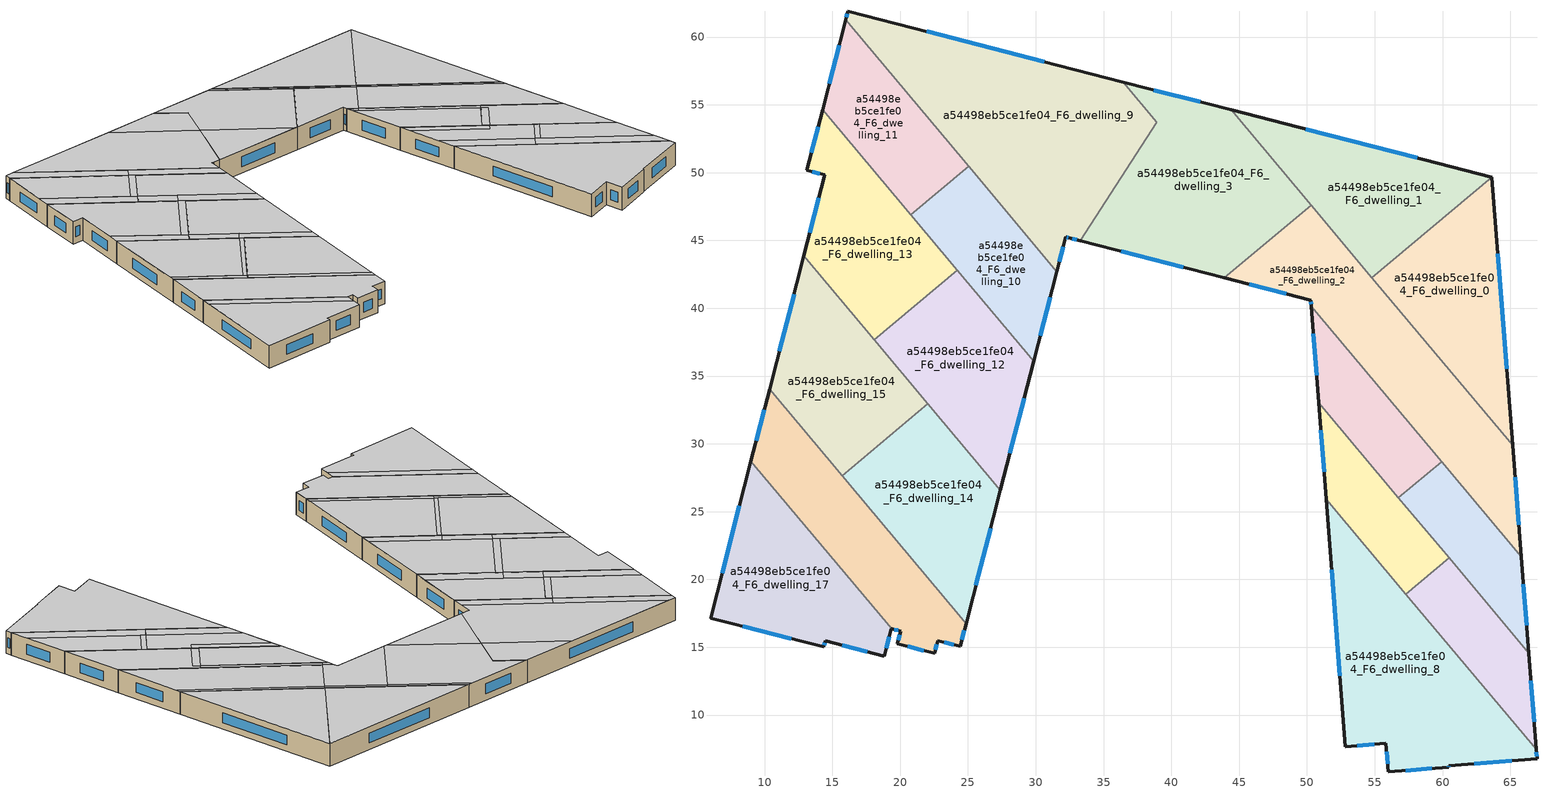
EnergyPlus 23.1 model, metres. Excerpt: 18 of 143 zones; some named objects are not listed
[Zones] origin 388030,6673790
a54498eb5ce1fe04_F6_dwelling_0
 floor to a54498eb5ce1fe04_F5_dwelling_0 (EU_floor_Construction): 63.64,49.67 65.17,29.88 54.79,42.25 z18
 wall outside (EU_wall_Construction): 65.17,29.88 63.64,49.67 z18:21
 wall to a54498eb5ce1fe04_F6_dwelling_2 (EU_wall_Construction): 54.79,42.25 65.17,29.88 z18:21
 wall to a54498eb5ce1fe04_F6_dwelling_1 (EU_wall_Construction): 63.63,49.67 54.79,42.25 z18:21
 window (EU_Window_Construction): 64.73,35.53 64.07,44.02 z18.86:20.14
 ceiling adiabatic (EU_roof_Construction): 65.17,29.88 63.64,49.67 54.79,42.25 z21
a54498eb5ce1fe04_F6_dwelling_1
 floor to a54498eb5ce1fe04_F5_dwelling_1 (EU_floor_Construction): 63.63,49.67 54.79,42.25 44.41,54.63 z18
 wall outside (EU_wall_Construction): 63.63,49.67 44.41,54.63 z18:21
 wall to a54498eb5ce1fe04_F6_dwelling_3 (EU_wall_Construction): 44.41,54.63 50.3,47.6 z18:21
 wall to a54498eb5ce1fe04_F6_dwelling_2 (EU_wall_Construction): 50.3,47.6 54.79,42.25 z18:21
 window (EU_Window_Construction): 58.14,51.09 49.9,53.21 z18.86:20.14
 ceiling to a54498eb5ce1fe04_F7_dwelling_1 (EU_floor_Construction): 63.63,49.67 44.41,54.63 54.79,42.25 z21
a54498eb5ce1fe04_F6_dwelling_10
 floor to a54498eb5ce1fe04_F5_dwelling_10 (EU_floor_Construction): 25.05,50.47 31.56,42.71 29.85,36.09 20.79,46.89 z18
 wall outside (EU_wall_Construction): 29.85,36.09 31.56,42.71 z18:21
 wall to a54498eb5ce1fe04_F6_dwelling_11 (EU_wall_Construction): 25.05,50.47 20.79,46.89 z18:21
 wall to a54498eb5ce1fe04_F6_dwelling_12 (EU_wall_Construction): 24.21,42.81 29.85,36.09 z18:21
 wall to a54498eb5ce1fe04_F6_dwelling_9 (EU_wall_Construction): 31.56,42.71 25.05,50.47 z18:21
 wall to a54498eb5ce1fe04_F6_dwelling_13 (EU_wall_Construction): 20.79,46.89 24.21,42.81 z18:21
 window (EU_Window_Construction): 30.34,37.98 31.07,40.82 z18.86:20.14
 ceiling to a54498eb5ce1fe04_F7_dwelling_9 (EU_floor_Construction): 30.22,37.53 31.56,42.71 25.05,50.47 21.71,47.67 z21
 ceiling to a54498eb5ce1fe04_F7_dwelling_12 (EU_floor_Construction): 24.56,44.27 21.71,47.67 20.79,46.89 23.64,43.49 z21
 ceiling to a54498eb5ce1fe04_F7_dwelling_11 (EU_floor_Construction): 29.85,36.09 30.22,37.53 24.56,44.27 23.64,43.49 z21
a54498eb5ce1fe04_F6_dwelling_11
 floor to a54498eb5ce1fe04_F5_dwelling_11 (EU_floor_Construction): 15.98,61.27 25.05,50.47 20.79,46.89 14.28,54.65 z18
 wall outside (EU_wall_Construction): 15.98,61.27 14.28,54.65 z18:21
 wall to a54498eb5ce1fe04_F6_dwelling_13 (EU_wall_Construction): 14.28,54.65 20.79,46.89 z18:21
 wall to a54498eb5ce1fe04_F6_dwelling_9 (EU_wall_Construction): 25.05,50.47 15.98,61.27 z18:21
 window (EU_Window_Construction): 15.5,59.38 14.77,56.54 z18.86:20.14
 ceiling to a54498eb5ce1fe04_F7_dwelling_12 (EU_floor_Construction): 21.71,47.67 14.65,56.09 14.28,54.65 20.79,46.89 z21
 ceiling to a54498eb5ce1fe04_F7_dwelling_9 (EU_floor_Construction): 25.05,50.47 24.54,51.07 21.21,48.27 21.71,47.67 z21
 ceiling adiabatic (EU_roof_Construction): 24.54,51.07 15.98,61.27 14.65,56.09 21.21,48.27 z21
a54498eb5ce1fe04_F6_dwelling_12
 floor to a54498eb5ce1fe04_F5_dwelling_12 (EU_floor_Construction): 24.21,42.81 29.85,36.09 27.4,26.58 18.09,37.67 z18
 wall outside (EU_wall_Construction): 27.4,26.58 29.85,36.09 z18:21
 wall to a54498eb5ce1fe04_F6_dwelling_13 (EU_wall_Construction): 24.21,42.81 18.09,37.67 z18:21
 wall to a54498eb5ce1fe04_F6_dwelling_14 (EU_wall_Construction): 22.05,32.96 27.4,26.58 z18:21
 wall to a54498eb5ce1fe04_F6_dwelling_15 (EU_wall_Construction): 18.09,37.67 22.05,32.96 z18:21
 window (EU_Window_Construction): 28.1,29.29 29.15,33.37 z18.86:20.14
 ceiling adiabatic (EU_roof_Construction): 27.7,27.73 29.85,36.09 24.21,42.81 18.83,38.3 z21
 ceiling to a54498eb5ce1fe04_F7_dwelling_13 (EU_floor_Construction): 27.4,26.58 27.7,27.73 22.46,33.98 21.71,33.35 z21
 ceiling to a54498eb5ce1fe04_F7_dwelling_14 (EU_floor_Construction): 22.46,33.98 18.83,38.3 18.09,37.67 21.71,33.35 z21
a54498eb5ce1fe04_F6_dwelling_13
 floor to a54498eb5ce1fe04_F5_dwelling_13 (EU_floor_Construction): 14.28,54.65 24.21,42.81 18.09,37.67 12.9,43.86 14.44,49.84 13.12,50.18 z18
 wall outside (EU_wall_Construction): 14.28,54.65 13.12,50.18 14.44,49.84 12.9,43.86 z18:21
 wall to a54498eb5ce1fe04_F6_dwelling_15 (EU_wall_Construction): 12.9,43.86 18.09,37.67 z18:21
 window (EU_Window_Construction): 14,48.13 13.34,45.57 / 13.5,50.08 14.07,49.94 / 13.95,53.37 13.45,51.46 z18.86:20.14
 ceiling to a54498eb5ce1fe04_F7_dwelling_12 (EU_floor_Construction): 23.64,43.49 14.28,54.65 13.13,50.18 14.44,49.84 13.2,45.01 18.26,38.98 z21
 ceiling to a54498eb5ce1fe04_F7_dwelling_14 (EU_floor_Construction): 18.83,38.3 13.2,45.01 12.9,43.86 18.09,37.67 z21
 ceiling to a54498eb5ce1fe04_F7_dwelling_11 (EU_floor_Construction): 24.21,42.81 23.64,43.49 18.26,38.98 18.83,38.3 z21
a54498eb5ce1fe04_F6_dwelling_14
 floor to a54498eb5ce1fe04_F5_dwelling_14 (EU_floor_Construction): 22.05,32.96 27.4,26.58 24.86,16.74 15.72,27.64 z18
 wall outside (EU_wall_Construction): 24.86,16.74 27.4,26.58 z18:21
 wall to a54498eb5ce1fe04_F6_dwelling_15 (EU_wall_Construction): 22.05,32.96 15.72,27.64 z18:21
 wall to a54498eb5ce1fe04_F6_dwelling_16 (EU_wall_Construction): 15.72,27.64 24.86,16.74 z18:21
 window (EU_Window_Construction): 25.59,19.55 26.68,23.77 z18.86:20.14
 ceiling to a54498eb5ce1fe04_F7_dwelling_15 (EU_floor_Construction): 24.86,16.74 25.01,17.32 16.09,27.96 15.72,27.64 z21
 ceiling adiabatic (EU_roof_Construction): 25.01,17.32 24.86,16.74 27.4,26.58 22.05,32.96 16.09,27.96 z21
a54498eb5ce1fe04_F6_dwelling_15
 floor to a54498eb5ce1fe04_F5_dwelling_15 (EU_floor_Construction): 12.9,43.86 22.05,32.96 15.72,27.64 10.36,34.02 z18
 wall outside (EU_wall_Construction): 12.9,43.86 10.36,34.02 z18:21
 wall to a54498eb5ce1fe04_F6_dwelling_16 (EU_wall_Construction): 10.36,34.02 15.72,27.64 z18:21
 window (EU_Window_Construction): 12.18,41.05 11.09,36.83 z18.86:20.14
 ceiling to a54498eb5ce1fe04_F7_dwelling_14 (EU_floor_Construction): 21.71,33.35 12.9,43.86 10.51,34.6 15.76,28.36 z21
 ceiling to a54498eb5ce1fe04_F7_dwelling_13 (EU_floor_Construction): 22.05,32.96 21.71,33.35 15.76,28.36 16.09,27.96 z21
 ceiling to a54498eb5ce1fe04_F7_dwelling_15 (EU_floor_Construction): 16.09,27.96 10.51,34.6 10.36,34.02 15.72,27.64 z21
a54498eb5ce1fe04_F6_dwelling_16
 floor to a54498eb5ce1fe04_F5_dwelling_16 (EU_floor_Construction): 10.36,34.02 24.86,16.74 24.43,15.05 22.77,15.48 22.53,14.55 19.79,15.26 20.03,16.19 19.38,16.35 9,28.73 z18
 wall outside (EU_wall_Construction): 19.38,16.35 20.03,16.19 19.79,15.26 22.53,14.55 22.77,15.48 24.43,15.05 24.86,16.74 / 10.36,34.02 9,28.73 z18:21
 wall to a54498eb5ce1fe04_F6_dwelling_17 (EU_wall_Construction): 9,28.73 19.38,16.35 z18:21
 window (EU_Window_Construction): 19.96,15.92 19.86,15.52 / 19.57,16.31 19.85,16.23 / 9.97,32.51 9.39,30.24 / 24.55,15.54 24.74,16.26 / 23.25,15.36 23.96,15.18 / 22.6,14.82 22.7,15.21 / 20.58,15.06 21.75,14.75 z18.86:20.14
 ceiling to a54498eb5ce1fe04_F7_dwelling_15 (EU_floor_Construction): 24.43,15.05 24.86,16.74 10.36,34.02 9,28.73 19.38,16.35 19.9,16.22 20.03,16.19 20.01,16.09 19.79,15.26 22.53,14.55 22.77,15.48 z21
a54498eb5ce1fe04_F6_dwelling_17
 floor to a54498eb5ce1fe04_F5_dwelling_17 (EU_floor_Construction): 9,28.73 19.38,16.35 19.35,16.36 18.84,14.35 14.48,15.47 14.37,15.04 6.01,17.15 z18
 wall outside (EU_wall_Construction): 9,28.73 6.01,17.15 14.37,15.04 14.48,15.47 18.84,14.35 19.35,16.36 19.38,16.35 z18:21
 window (EU_Window_Construction): 14.4,15.16 14.45,15.35 / 8.4,16.54 11.98,15.64 / 8.15,25.42 6.87,20.46 / 18.98,14.92 19.21,15.79 / 15.72,15.15 17.59,14.67 z18.86:20.14
 ceiling to a54498eb5ce1fe04_F7_dwelling_15 (EU_floor_Construction): 19.1,15.38 19.35,16.36 19.38,16.35 9,28.73 8.74,27.73 z21
 ceiling adiabatic (EU_roof_Construction): 18.84,14.35 19.35,16.36 19.1,15.38 8.74,27.73 9,28.73 6.01,17.15 14.37,15.04 14.48,15.47 z21
a54498eb5ce1fe04_F6_dwelling_2
 floor to a54498eb5ce1fe04_F5_dwelling_2 (EU_floor_Construction): 50.3,47.6 65.17,29.88 65.81,21.68 50.32,40.15 50.28,40.6 43.91,42.24 z18
 wall outside (EU_wall_Construction): 43.91,42.24 50.28,40.6 50.32,40.15 / 65.81,21.68 65.17,29.88 z18:21
 wall to a54498eb5ce1fe04_F6_dwelling_3 (EU_wall_Construction): 50.3,47.6 43.91,42.24 z18:21
 wall to a54498eb5ce1fe04_F6_dwelling_5 (EU_wall_Construction): 50.32,40.15 59.93,28.69 z18:21
 wall to a54498eb5ce1fe04_F6_dwelling_4 (EU_wall_Construction): 59.93,28.69 65.81,21.68 z18:21
 window (EU_Window_Construction): 50.29,40.47 50.3,40.28 / 45.73,41.77 48.46,41.07 / 65.63,24.02 65.35,27.54 z18.86:20.14
 ceiling adiabatic (EU_roof_Construction): 65.81,21.68 65.22,29.31 54.59,41.98 51.18,39.12 z21
 ceiling to a54498eb5ce1fe04_F7_dwelling_3 (EU_floor_Construction): 54.59,41.98 50.05,47.39 43.92,42.24 50.28,40.6 50.32,40.15 51.18,39.12 z21
 ceiling to a54498eb5ce1fe04_F7_dwelling_1 (EU_floor_Construction): 54.79,42.25 50.3,47.6 50.05,47.39 54.54,42.04 z21
 ceiling to a54498eb5ce1fe04_F7_dwelling_0 (EU_floor_Construction): 65.22,29.31 65.17,29.88 54.79,42.25 54.54,42.04 z21
a54498eb5ce1fe04_F6_dwelling_3
 floor to a54498eb5ce1fe04_F5_dwelling_3 (EU_floor_Construction): 44.41,54.63 50.3,47.6 43.91,42.24 33.27,44.99 38.94,53.71 36.44,56.68 z18
 wall outside (EU_wall_Construction): 33.27,44.99 43.91,42.24 / 44.41,54.63 36.44,56.68 z18:21
 wall to a54498eb5ce1fe04_F6_dwelling_9 (EU_wall_Construction): 36.44,56.68 38.94,53.71 33.27,44.99 z18:21
 window (EU_Window_Construction): 36.31,44.2 40.87,43.03 / 42.13,55.21 38.72,56.09 z18.86:20.14
 ceiling to a54498eb5ce1fe04_F7_dwelling_3 (EU_floor_Construction): 50.05,47.39 43.85,54.77 36.44,56.68 38.94,53.71 36.81,50.43 43.61,42.32 43.91,42.24 z21
 ceiling to a54498eb5ce1fe04_F7_dwelling_1 (EU_floor_Construction): 50.3,47.6 44.41,54.63 43.85,54.77 50.05,47.39 z21
 ceiling to a54498eb5ce1fe04_F7_dwelling_8 (EU_floor_Construction): 43.61,42.32 36.81,50.43 33.27,44.99 z21
a54498eb5ce1fe04_F6_dwelling_4
 floor to a54498eb5ce1fe04_F5_dwelling_4 (EU_floor_Construction): 59.93,28.69 65.81,21.68 66.36,14.57 56.75,26.03 z18
 wall outside (EU_wall_Construction): 66.36,14.57 65.81,21.68 z18:21
 wall to a54498eb5ce1fe04_F6_dwelling_5 (EU_wall_Construction): 59.93,28.69 56.75,26.03 z18:21
 wall to a54498eb5ce1fe04_F6_dwelling_6 (EU_wall_Construction): 60.48,21.58 66.36,14.57 z18:21
 wall to a54498eb5ce1fe04_F6_dwelling_7 (EU_wall_Construction): 56.75,26.03 60.48,21.58 z18:21
 window (EU_Window_Construction): 66.2,16.6 65.97,19.65 z18.86:20.14
 ceiling to a54498eb5ce1fe04_F7_dwelling_5 (EU_floor_Construction): 60.1,27.72 59.55,28.38 56.75,26.03 57.3,25.37 z21
 ceiling adiabatic (EU_roof_Construction): 66.36,14.57 65.81,21.68 59.93,28.69 59.55,28.38 60.1,27.72 57.3,25.37 z21
a54498eb5ce1fe04_F6_dwelling_5
 floor to a54498eb5ce1fe04_F5_dwelling_5 (EU_floor_Construction): 50.32,40.15 59.93,28.69 56.75,26.03 50.87,33.04 z18
 wall outside (EU_wall_Construction): 50.32,40.15 50.87,33.04 z18:21
 wall to a54498eb5ce1fe04_F6_dwelling_7 (EU_wall_Construction): 50.87,33.04 56.75,26.03 z18:21
 window (EU_Window_Construction): 50.47,38.11 50.71,35.07 z18.86:20.14
 ceiling to a54498eb5ce1fe04_F7_dwelling_5 (EU_floor_Construction): 59.55,28.38 50.38,39.31 50.87,33.03 56.75,26.03 z21
 ceiling to a54498eb5ce1fe04_F7_dwelling_2 (EU_floor_Construction): 59.93,28.69 51.18,39.12 50.8,38.8 59.55,28.38 z21
 ceiling to a54498eb5ce1fe04_F7_dwelling_3 (EU_floor_Construction): 51.18,39.12 50.32,40.15 50.38,39.31 50.8,38.8 z21
a54498eb5ce1fe04_F6_dwelling_6
 floor to a54498eb5ce1fe04_F5_dwelling_6 (EU_floor_Construction): 60.48,21.58 66.36,14.57 66.91,7.46 57.3,18.91 z18
 wall outside (EU_wall_Construction): 66.91,7.46 66.36,14.57 z18:21
 wall to a54498eb5ce1fe04_F6_dwelling_7 (EU_wall_Construction): 60.48,21.58 57.3,18.91 z18:21
 wall to a54498eb5ce1fe04_F6_dwelling_8 (EU_wall_Construction): 57.3,18.91 66.91,7.46 z18:21
 window (EU_Window_Construction): 66.76,9.49 66.52,12.54 z18.86:20.14
 ceiling to a54498eb5ce1fe04_F7_dwelling_7 (EU_floor_Construction): 66.91,7.46 66.75,9.55 58.24,19.7 57.3,18.91 z21
 ceiling to a54498eb5ce1fe04_F7_dwelling_4 (EU_floor_Construction): 66.75,9.55 66.36,14.57 60.87,21.12 58.62,19.24 z21
 ceiling to a54498eb5ce1fe04_F7_dwelling_6 (EU_floor_Construction): 60.87,21.12 60.48,21.58 58.24,19.7 58.62,19.24 z21
a54498eb5ce1fe04_F6_dwelling_7
 floor to a54498eb5ce1fe04_F5_dwelling_7 (EU_floor_Construction): 50.87,33.04 60.48,21.58 57.3,18.91 51.42,25.92 z18
 wall outside (EU_wall_Construction): 50.87,33.04 51.42,25.92 z18:21
 wall to a54498eb5ce1fe04_F6_dwelling_8 (EU_wall_Construction): 51.42,25.92 57.3,18.91 z18:21
 window (EU_Window_Construction): 51.03,31 51.26,27.96 z18.86:20.14
 ceiling to a54498eb5ce1fe04_F7_dwelling_6 (EU_floor_Construction): 60.48,21.58 57.3,25.37 56.74,24.9 50.97,31.78 51.26,28.02 58.24,19.7 z21
 ceiling to a54498eb5ce1fe04_F7_dwelling_5 (EU_floor_Construction): 57.3,25.37 50.87,33.03 50.97,31.78 56.74,24.9 z21
 ceiling to a54498eb5ce1fe04_F7_dwelling_7 (EU_floor_Construction): 58.24,19.7 51.26,28.02 51.42,25.92 57.3,18.91 z21
a54498eb5ce1fe04_F6_dwelling_8
 floor to a54498eb5ce1fe04_F5_dwelling_8 (EU_floor_Construction): 51.42,25.92 66.91,7.46 66.97,6.76 60.47,6.25 60.48,6.16 55.99,5.81 55.83,7.9 52.84,7.67 z18
 wall outside (EU_wall_Construction): 51.42,25.92 52.84,7.67 55.83,7.9 55.99,5.81 60.48,6.16 60.47,6.25 66.97,6.76 66.91,7.46 z18:21
 window (EU_Window_Construction): 60.47,6.18 60.47,6.23 / 57.27,5.91 59.2,6.06 / 55.88,7.3 55.95,6.4 / 53.69,7.73 54.98,7.83 / 51.83,20.71 52.43,12.88 / 66.95,6.96 66.93,7.26 / 62.33,6.4 65.11,6.62 z18.86:20.14
 ceiling to a54498eb5ce1fe04_F7_dwelling_7 (EU_floor_Construction): 66.97,6.76 66.91,7.46 51.42,25.92 52.84,7.67 55.83,7.9 55.99,5.81 60.48,6.16 60.47,6.25 z21
a54498eb5ce1fe04_F6_dwelling_9
 floor to a54498eb5ce1fe04_F5_dwelling_9 (EU_floor_Construction): 36.44,56.68 38.94,53.71 33.27,44.99 32.45,45.2 32.22,45.26 31.56,42.71 15.98,61.27 16.15,61.91 z18
 wall outside (EU_wall_Construction): 36.44,56.68 16.15,61.91 15.98,61.27 / 31.56,42.71 32.22,45.26 32.45,45.2 33.27,44.99 z18:21
 window (EU_Window_Construction): 16.1,61.73 16.03,61.45 / 30.65,58.17 21.95,60.42 / 32.68,45.14 33.03,45.05 / 32.28,45.24 32.38,45.21 / 31.75,43.44 32.03,44.53 z18.86:20.14
 ceiling to a54498eb5ce1fe04_F7_dwelling_8 (EU_floor_Construction): 33.27,44.99 36.81,50.43 30.22,58.29 17.05,61.68 31.89,43.99 32.22,45.26 z21
 ceiling to a54498eb5ce1fe04_F7_dwelling_9 (EU_floor_Construction): 31.56,42.71 31.89,43.99 25.37,51.76 24.54,51.07 z21
 ceiling to a54498eb5ce1fe04_F7_dwelling_10 (EU_floor_Construction): 25.37,51.76 17.05,61.68 16.15,61.91 15.98,61.27 24.54,51.07 z21
 ceiling to a54498eb5ce1fe04_F7_dwelling_3 (EU_floor_Construction): 36.81,50.43 38.94,53.71 36.44,56.68 30.22,58.29 z21
[Building]
EU S2 Campaign: North Axis=0; Terrain=City; Solar Distribution=FullExterior
[Site:Location]
Helsinki-Vantaa.AP: Latitude=60.317; Longitude=24.963; Time Zone=2; Elevation=54.6
[SizingPeriod:WeatherFileDays]
AnnualSizingPeriod: Begin Month=1; Begin Day of Month=1; End Month=12; End Day of Month=31; Day of Week for Start Day=Monday; Use Weather File Daylight Saving Period=No; Use Weather File Rain and Snow Indicators=No
[MATERIAL]
EU_InternalMass_Material: Roughness=MediumRough; Thickness=0.1; Conductivity=1; Density=1800; Specific Heat=900; Thermal Absorptance=0.9; Solar Absorptance=0.7; Visible Absorptance=0.7
[MATERIAL:NOMASS] Roughness=MediumRough; Thermal Absorptance=0.9; Solar Absorptance=0.7; Visible Absorptance=0.7
Name | Thermal Resistance
EU_wall_NoMass | 5.91765
EU_roof_NoMass | 11.1778
EU_floor_NoMass | 6.2875
[WINDOWMATERIAL:SIMPLEGLAZINGSYSTEM]
EU_Window_SimpleGlazing: UFactor=0.994035; Solar Heat Gain Coefficient=0.7; Visible Transmittance=0.7
[CONSTRUCTION]
EU_wall_Construction: EU_wall_NoMass
EU_roof_Construction: EU_roof_NoMass
EU_floor_Construction: EU_floor_NoMass
EU_Window_Construction: EU_Window_SimpleGlazing
EU_InternalMass_Construction: EU_InternalMass_Material
[ZONE] Type=1; Multiplier=1; Ceiling Height=autocalculate; Floor Area=autocalculate; Part of Total Floor Area=Yes
Name | Volume
a54498eb5ce1fe04_F6_dwelling_0 | 279.578
a54498eb5ce1fe04_F6_dwelling_1 | 279.603
a54498eb5ce1fe04_F6_dwelling_10 | 202.146
a54498eb5ce1fe04_F6_dwelling_11 | 202.17
a54498eb5ce1fe04_F6_dwelling_12 | 278.905
a54498eb5ce1fe04_F6_dwelling_13 | 278.92
a54498eb5ce1fe04_F6_dwelling_14 | 279.612
a54498eb5ce1fe04_F6_dwelling_15 | 279.588
a54498eb5ce1fe04_F6_dwelling_16 | 280.104
a54498eb5ce1fe04_F6_dwelling_17 | 279.144
a54498eb5ce1fe04_F6_dwelling_2 | 406.189
a54498eb5ce1fe04_F6_dwelling_3 | 406.204
a54498eb5ce1fe04_F6_dwelling_4 | 149.959
a54498eb5ce1fe04_F6_dwelling_5 | 149.954
a54498eb5ce1fe04_F6_dwelling_6 | 149.918
a54498eb5ce1fe04_F6_dwelling_7 | 149.922
a54498eb5ce1fe04_F6_dwelling_8 | 425.177
a54498eb5ce1fe04_F6_dwelling_9 | 555.894
[INTERNALMASS] Construction=EU_InternalMass_Construction
Name | Zone or ZoneList | Surface Area
a54498eb5ce1fe04_F6_dwelling_0_EU_InternalMass | a54498eb5ce1fe04_F6_dwelling_0 | 93.2019
a54498eb5ce1fe04_F6_dwelling_1_EU_InternalMass | a54498eb5ce1fe04_F6_dwelling_1 | 93.2014
a54498eb5ce1fe04_F6_dwelling_2_EU_InternalMass | a54498eb5ce1fe04_F6_dwelling_2 | 135.397
a54498eb5ce1fe04_F6_dwelling_3_EU_InternalMass | a54498eb5ce1fe04_F6_dwelling_3 | 135.399
a54498eb5ce1fe04_F6_dwelling_4_EU_InternalMass | a54498eb5ce1fe04_F6_dwelling_4 | 49.9866
a54498eb5ce1fe04_F6_dwelling_5_EU_InternalMass | a54498eb5ce1fe04_F6_dwelling_5 | 49.9823
a54498eb5ce1fe04_F6_dwelling_6_EU_InternalMass | a54498eb5ce1fe04_F6_dwelling_6 | 49.9744
a54498eb5ce1fe04_F6_dwelling_7_EU_InternalMass | a54498eb5ce1fe04_F6_dwelling_7 | 49.9757
a54498eb5ce1fe04_F6_dwelling_8_EU_InternalMass | a54498eb5ce1fe04_F6_dwelling_8 | 141.725
a54498eb5ce1fe04_F6_dwelling_9_EU_InternalMass | a54498eb5ce1fe04_F6_dwelling_9 | 185.298
a54498eb5ce1fe04_F6_dwelling_10_EU_InternalMass | a54498eb5ce1fe04_F6_dwelling_10 | 67.3843
a54498eb5ce1fe04_F6_dwelling_11_EU_InternalMass | a54498eb5ce1fe04_F6_dwelling_11 | 67.3914
a54498eb5ce1fe04_F6_dwelling_12_EU_InternalMass | a54498eb5ce1fe04_F6_dwelling_12 | 92.9711
a54498eb5ce1fe04_F6_dwelling_13_EU_InternalMass | a54498eb5ce1fe04_F6_dwelling_13 | 92.9743
a54498eb5ce1fe04_F6_dwelling_14_EU_InternalMass | a54498eb5ce1fe04_F6_dwelling_14 | 93.204
a54498eb5ce1fe04_F6_dwelling_15_EU_InternalMass | a54498eb5ce1fe04_F6_dwelling_15 | 93.1983
a54498eb5ce1fe04_F6_dwelling_16_EU_InternalMass | a54498eb5ce1fe04_F6_dwelling_16 | 93.3679
a54498eb5ce1fe04_F6_dwelling_17_EU_InternalMass | a54498eb5ce1fe04_F6_dwelling_17 | 93.0479
[OTHEREQUIPMENT] Fuel Type=Electricity; Design Level Calculation Method=Watts/Area; Power per Zone Floor Area=1; Fraction Latent=0; Fraction Radiant=0; Fraction Lost=0; Carbon Dioxide Generation Rate=0; EndUse Subcategory=EU_Step8_InternalGains
Name | Zone or ZoneList or Space or SpaceList | Schedule
EU_Step8_InternalGain_a54498eb5ce1fe04_F6_dwelling_0_f000 | a54498eb5ce1fe04_F6_dwelling_0 | EU_Step8_GainSchedule_a54498eb5ce1fe04_F6_dwelling_0_f000
EU_Step8_InternalGain_a54498eb5ce1fe04_F6_dwelling_1_f000 | a54498eb5ce1fe04_F6_dwelling_1 | EU_Step8_GainSchedule_a54498eb5ce1fe04_F6_dwelling_1_f000
EU_Step8_InternalGain_a54498eb5ce1fe04_F6_dwelling_2_f000 | a54498eb5ce1fe04_F6_dwelling_2 | EU_Step8_GainSchedule_a54498eb5ce1fe04_F6_dwelling_2_f000
EU_Step8_InternalGain_a54498eb5ce1fe04_F6_dwelling_3_f000 | a54498eb5ce1fe04_F6_dwelling_3 | EU_Step8_GainSchedule_a54498eb5ce1fe04_F6_dwelling_3_f000
EU_Step8_InternalGain_a54498eb5ce1fe04_F6_dwelling_4_f000 | a54498eb5ce1fe04_F6_dwelling_4 | EU_Step8_GainSchedule_a54498eb5ce1fe04_F6_dwelling_4_f000
EU_Step8_InternalGain_a54498eb5ce1fe04_F6_dwelling_5_f000 | a54498eb5ce1fe04_F6_dwelling_5 | EU_Step8_GainSchedule_a54498eb5ce1fe04_F6_dwelling_5_f000
EU_Step8_InternalGain_a54498eb5ce1fe04_F6_dwelling_6_f000 | a54498eb5ce1fe04_F6_dwelling_6 | EU_Step8_GainSchedule_a54498eb5ce1fe04_F6_dwelling_6_f000
EU_Step8_InternalGain_a54498eb5ce1fe04_F6_dwelling_7_f000 | a54498eb5ce1fe04_F6_dwelling_7 | EU_Step8_GainSchedule_a54498eb5ce1fe04_F6_dwelling_7_f000
EU_Step8_InternalGain_a54498eb5ce1fe04_F6_dwelling_8_f000 | a54498eb5ce1fe04_F6_dwelling_8 | EU_Step8_GainSchedule_a54498eb5ce1fe04_F6_dwelling_8_f000
EU_Step8_InternalGain_a54498eb5ce1fe04_F6_dwelling_9_f000 | a54498eb5ce1fe04_F6_dwelling_9 | EU_Step8_GainSchedule_a54498eb5ce1fe04_F6_dwelling_9_f000
EU_Step8_InternalGain_a54498eb5ce1fe04_F6_dwelling_10_f000 | a54498eb5ce1fe04_F6_dwelling_10 | EU_Step8_GainSchedule_a54498eb5ce1fe04_F6_dwelling_10_f000
EU_Step8_InternalGain_a54498eb5ce1fe04_F6_dwelling_11_f000 | a54498eb5ce1fe04_F6_dwelling_11 | EU_Step8_GainSchedule_a54498eb5ce1fe04_F6_dwelling_11_f000
EU_Step8_InternalGain_a54498eb5ce1fe04_F6_dwelling_12_f000 | a54498eb5ce1fe04_F6_dwelling_12 | EU_Step8_GainSchedule_a54498eb5ce1fe04_F6_dwelling_12_f000
EU_Step8_InternalGain_a54498eb5ce1fe04_F6_dwelling_13_f000 | a54498eb5ce1fe04_F6_dwelling_13 | EU_Step8_GainSchedule_a54498eb5ce1fe04_F6_dwelling_13_f000
EU_Step8_InternalGain_a54498eb5ce1fe04_F6_dwelling_14_f000 | a54498eb5ce1fe04_F6_dwelling_14 | EU_Step8_GainSchedule_a54498eb5ce1fe04_F6_dwelling_14_f000
EU_Step8_InternalGain_a54498eb5ce1fe04_F6_dwelling_15_f000 | a54498eb5ce1fe04_F6_dwelling_15 | EU_Step8_GainSchedule_a54498eb5ce1fe04_F6_dwelling_15_f000
EU_Step8_InternalGain_a54498eb5ce1fe04_F6_dwelling_16_f000 | a54498eb5ce1fe04_F6_dwelling_16 | EU_Step8_GainSchedule_a54498eb5ce1fe04_F6_dwelling_16_f000
EU_Step8_InternalGain_a54498eb5ce1fe04_F6_dwelling_17_f000 | a54498eb5ce1fe04_F6_dwelling_17 | EU_Step8_GainSchedule_a54498eb5ce1fe04_F6_dwelling_17_f000
[ZONEVENTILATION:DESIGNFLOWRATE] Schedule=EU_AlwaysOn; Design Flow Rate Calculation Method=AirChanges/Hour; Air Changes per Hour=0.596421; Ventilation Type=Natural; Fan Pressure Rise=0; Fan Total Efficiency=1; Constant Term Coefficient=1; Temperature Term Coefficient=0; Velocity Term Coefficient=0; Velocity Squared Term Coefficient=0; Minimum Indoor Temperature=-100; Maximum Indoor Temperature=100; Delta Temperature=-100; Minimum Outdoor Temperature=-100; Maximum Outdoor Temperature=100; Maximum Wind Speed=40
Name | Zone or ZoneList or Space or SpaceList
EU_ConstantAir_a54498eb5ce1fe04_F6_dwelling_0 | a54498eb5ce1fe04_F6_dwelling_0
EU_ConstantAir_a54498eb5ce1fe04_F6_dwelling_1 | a54498eb5ce1fe04_F6_dwelling_1
EU_ConstantAir_a54498eb5ce1fe04_F6_dwelling_2 | a54498eb5ce1fe04_F6_dwelling_2
EU_ConstantAir_a54498eb5ce1fe04_F6_dwelling_3 | a54498eb5ce1fe04_F6_dwelling_3
EU_ConstantAir_a54498eb5ce1fe04_F6_dwelling_4 | a54498eb5ce1fe04_F6_dwelling_4
EU_ConstantAir_a54498eb5ce1fe04_F6_dwelling_5 | a54498eb5ce1fe04_F6_dwelling_5
EU_ConstantAir_a54498eb5ce1fe04_F6_dwelling_6 | a54498eb5ce1fe04_F6_dwelling_6
EU_ConstantAir_a54498eb5ce1fe04_F6_dwelling_7 | a54498eb5ce1fe04_F6_dwelling_7
EU_ConstantAir_a54498eb5ce1fe04_F6_dwelling_8 | a54498eb5ce1fe04_F6_dwelling_8
EU_ConstantAir_a54498eb5ce1fe04_F6_dwelling_9 | a54498eb5ce1fe04_F6_dwelling_9
EU_ConstantAir_a54498eb5ce1fe04_F6_dwelling_10 | a54498eb5ce1fe04_F6_dwelling_10
EU_ConstantAir_a54498eb5ce1fe04_F6_dwelling_11 | a54498eb5ce1fe04_F6_dwelling_11
EU_ConstantAir_a54498eb5ce1fe04_F6_dwelling_12 | a54498eb5ce1fe04_F6_dwelling_12
EU_ConstantAir_a54498eb5ce1fe04_F6_dwelling_13 | a54498eb5ce1fe04_F6_dwelling_13
EU_ConstantAir_a54498eb5ce1fe04_F6_dwelling_14 | a54498eb5ce1fe04_F6_dwelling_14
EU_ConstantAir_a54498eb5ce1fe04_F6_dwelling_15 | a54498eb5ce1fe04_F6_dwelling_15
EU_ConstantAir_a54498eb5ce1fe04_F6_dwelling_16 | a54498eb5ce1fe04_F6_dwelling_16
EU_ConstantAir_a54498eb5ce1fe04_F6_dwelling_17 | a54498eb5ce1fe04_F6_dwelling_17
[HVACTEMPLATE:ZONE:IDEALLOADSAIRSYSTEM] System Availability Schedule=EU_AlwaysOn; Maximum Heating Supply Air Temperature=50; Minimum Cooling Supply Air Temperature=13; Maximum Heating Supply Air Humidity Ratio=0.0156; Minimum Cooling Supply Air Humidity Ratio=0.0077; Heating Limit=NoLimit; Cooling Limit=NoLimit; Heating Availability Schedule=EU_AlwaysOn; Cooling Availability Schedule=EU_CoolingOff; Dehumidification Control Type=ConstantSensibleHeatRatio; Cooling Sensible Heat Ratio=0.7; Dehumidification Setpoint=60; Humidification Control Type=None; Humidification Setpoint=30; Outdoor Air Method=None; Outdoor Air Flow Rate per Person=0.00944; Outdoor Air Flow Rate per Zone Floor Area=0; Outdoor Air Flow Rate per Zone=0; Demand Controlled Ventilation Type=None; Outdoor Air Economizer Type=NoEconomizer; Heat Recovery Type=None; Sensible Heat Recovery Effectiveness=0.7; Latent Heat Recovery Effectiveness=0.65
Name | Template Thermostat
a54498eb5ce1fe04_F6_dwelling_0 | EU_HeatOnly_a54498eb5ce1fe04_F6_dwelling_0
a54498eb5ce1fe04_F6_dwelling_1 | EU_HeatOnly_a54498eb5ce1fe04_F6_dwelling_1
a54498eb5ce1fe04_F6_dwelling_2 | EU_HeatOnly_a54498eb5ce1fe04_F6_dwelling_2
a54498eb5ce1fe04_F6_dwelling_3 | EU_HeatOnly_a54498eb5ce1fe04_F6_dwelling_3
a54498eb5ce1fe04_F6_dwelling_4 | EU_HeatOnly_a54498eb5ce1fe04_F6_dwelling_4
a54498eb5ce1fe04_F6_dwelling_5 | EU_HeatOnly_a54498eb5ce1fe04_F6_dwelling_5
a54498eb5ce1fe04_F6_dwelling_6 | EU_HeatOnly_a54498eb5ce1fe04_F6_dwelling_6
a54498eb5ce1fe04_F6_dwelling_7 | EU_HeatOnly_a54498eb5ce1fe04_F6_dwelling_7
a54498eb5ce1fe04_F6_dwelling_8 | EU_HeatOnly_a54498eb5ce1fe04_F6_dwelling_8
a54498eb5ce1fe04_F6_dwelling_9 | EU_HeatOnly_a54498eb5ce1fe04_F6_dwelling_9
a54498eb5ce1fe04_F6_dwelling_10 | EU_HeatOnly_a54498eb5ce1fe04_F6_dwelling_10
a54498eb5ce1fe04_F6_dwelling_11 | EU_HeatOnly_a54498eb5ce1fe04_F6_dwelling_11
a54498eb5ce1fe04_F6_dwelling_12 | EU_HeatOnly_a54498eb5ce1fe04_F6_dwelling_12
a54498eb5ce1fe04_F6_dwelling_13 | EU_HeatOnly_a54498eb5ce1fe04_F6_dwelling_13
a54498eb5ce1fe04_F6_dwelling_14 | EU_HeatOnly_a54498eb5ce1fe04_F6_dwelling_14
a54498eb5ce1fe04_F6_dwelling_15 | EU_HeatOnly_a54498eb5ce1fe04_F6_dwelling_15
a54498eb5ce1fe04_F6_dwelling_16 | EU_HeatOnly_a54498eb5ce1fe04_F6_dwelling_16
a54498eb5ce1fe04_F6_dwelling_17 | EU_HeatOnly_a54498eb5ce1fe04_F6_dwelling_17
[SIZING:ZONE] Zone Cooling Design Supply Air Temperature Input Method=SupplyAirTemperature; Zone Cooling Design Supply Air Temperature=13; Zone Heating Design Supply Air Temperature Input Method=SupplyAirTemperature; Zone Heating Design Supply Air Temperature=50; Zone Cooling Design Supply Air Humidity Ratio=0.008; Zone Heating Design Supply Air Humidity Ratio=0.008; Cooling Design Air Flow Method=DesignDay; Cooling Design Air Flow Rate=0; Cooling Minimum Air Flow per Zone Floor Area=0.000762; Cooling Minimum Air Flow=0; Cooling Minimum Air Flow Fraction=0.2; Heating Design Air Flow Method=DesignDay; Heating Design Air Flow Rate=0; Heating Maximum Air Flow per Zone Floor Area=0.002032; Heating Maximum Air Flow=0.141576; Heating Maximum Air Flow Fraction=0.3; Account for Dedicated Outdoor Air System=No; Dedicated Outdoor Air System Control Strategy=NeutralSupplyAir; Dedicated Outdoor Air Low Setpoint Temperature for Design=autosize; Dedicated Outdoor Air High Setpoint Temperature for Design=autosize; Zone Load Sizing Method=Sensible Load Only No Latent Load; Zone Latent Cooling Design Supply Air Humidity Ratio Input Method=HumidityRatioDifference; Zone Cooling Design Supply Air Humidity Ratio Difference=0.005; Zone Latent Heating Design Supply Air Humidity Ratio Input Method=HumidityRatioDifference; Zone Humidification Design Supply Air Humidity Ratio Difference=0.005
a54498eb5ce1fe04_F6_dwelling_0; a54498eb5ce1fe04_F6_dwelling_1; a54498eb5ce1fe04_F6_dwelling_2; a54498eb5ce1fe04_F6_dwelling_3; a54498eb5ce1fe04_F6_dwelling_4; a54498eb5ce1fe04_F6_dwelling_5; a54498eb5ce1fe04_F6_dwelling_6; a54498eb5ce1fe04_F6_dwelling_7; a54498eb5ce1fe04_F6_dwelling_8; a54498eb5ce1fe04_F6_dwelling_9; a54498eb5ce1fe04_F6_dwelling_10; a54498eb5ce1fe04_F6_dwelling_11; a54498eb5ce1fe04_F6_dwelling_12; a54498eb5ce1fe04_F6_dwelling_13; a54498eb5ce1fe04_F6_dwelling_14; a54498eb5ce1fe04_F6_dwelling_15; a54498eb5ce1fe04_F6_dwelling_16; a54498eb5ce1fe04_F6_dwelling_17
[SCHEDULE:CONSTANT]
Name | Hourly Value
EU_AlwaysOn | 1
EU_CoolingOff | 0
[SCHEDULE:FILE] Column Number=1; Rows to Skip at Top=0; Number of Hours of Data=8760; Column Separator=Comma; Interpolate to Timestep=No; Minutes per Item=60; Adjust Schedule for Daylight Savings=Yes
Name | File
EU_Step8_GainSchedule_a54498eb5ce1fe04_F6_dwelling_0_f000 | ../../schedules/a54498eb5ce1fe04/a54498eb5ce1fe04_F6_dwelling_0_f000_gain.csv
EU_Step8_GainSchedule_a54498eb5ce1fe04_F6_dwelling_1_f000 | ../../schedules/a54498eb5ce1fe04/a54498eb5ce1fe04_F6_dwelling_1_f000_gain.csv
EU_Step8_GainSchedule_a54498eb5ce1fe04_F6_dwelling_2_f000 | ../../schedules/a54498eb5ce1fe04/a54498eb5ce1fe04_F6_dwelling_2_f000_gain.csv
EU_Step8_GainSchedule_a54498eb5ce1fe04_F6_dwelling_3_f000 | ../../schedules/a54498eb5ce1fe04/a54498eb5ce1fe04_F6_dwelling_3_f000_gain.csv
EU_Step8_GainSchedule_a54498eb5ce1fe04_F6_dwelling_4_f000 | ../../schedules/a54498eb5ce1fe04/a54498eb5ce1fe04_F6_dwelling_4_f000_gain.csv
EU_Step8_GainSchedule_a54498eb5ce1fe04_F6_dwelling_5_f000 | ../../schedules/a54498eb5ce1fe04/a54498eb5ce1fe04_F6_dwelling_5_f000_gain.csv
EU_Step8_GainSchedule_a54498eb5ce1fe04_F6_dwelling_6_f000 | ../../schedules/a54498eb5ce1fe04/a54498eb5ce1fe04_F6_dwelling_6_f000_gain.csv
EU_Step8_GainSchedule_a54498eb5ce1fe04_F6_dwelling_7_f000 | ../../schedules/a54498eb5ce1fe04/a54498eb5ce1fe04_F6_dwelling_7_f000_gain.csv
EU_Step8_GainSchedule_a54498eb5ce1fe04_F6_dwelling_8_f000 | ../../schedules/a54498eb5ce1fe04/a54498eb5ce1fe04_F6_dwelling_8_f000_gain.csv
EU_Step8_GainSchedule_a54498eb5ce1fe04_F6_dwelling_9_f000 | ../../schedules/a54498eb5ce1fe04/a54498eb5ce1fe04_F6_dwelling_9_f000_gain.csv
EU_Step8_GainSchedule_a54498eb5ce1fe04_F6_dwelling_10_f000 | ../../schedules/a54498eb5ce1fe04/a54498eb5ce1fe04_F6_dwelling_10_f000_gain.csv
EU_Step8_GainSchedule_a54498eb5ce1fe04_F6_dwelling_11_f000 | ../../schedules/a54498eb5ce1fe04/a54498eb5ce1fe04_F6_dwelling_11_f000_gain.csv
EU_Step8_GainSchedule_a54498eb5ce1fe04_F6_dwelling_12_f000 | ../../schedules/a54498eb5ce1fe04/a54498eb5ce1fe04_F6_dwelling_12_f000_gain.csv
EU_Step8_GainSchedule_a54498eb5ce1fe04_F6_dwelling_13_f000 | ../../schedules/a54498eb5ce1fe04/a54498eb5ce1fe04_F6_dwelling_13_f000_gain.csv
EU_Step8_GainSchedule_a54498eb5ce1fe04_F6_dwelling_14_f000 | ../../schedules/a54498eb5ce1fe04/a54498eb5ce1fe04_F6_dwelling_14_f000_gain.csv
EU_Step8_GainSchedule_a54498eb5ce1fe04_F6_dwelling_15_f000 | ../../schedules/a54498eb5ce1fe04/a54498eb5ce1fe04_F6_dwelling_15_f000_gain.csv
EU_Step8_GainSchedule_a54498eb5ce1fe04_F6_dwelling_16_f000 | ../../schedules/a54498eb5ce1fe04/a54498eb5ce1fe04_F6_dwelling_16_f000_gain.csv
EU_Step8_GainSchedule_a54498eb5ce1fe04_F6_dwelling_17_f000 | ../../schedules/a54498eb5ce1fe04/a54498eb5ce1fe04_F6_dwelling_17_f000_gain.csv
